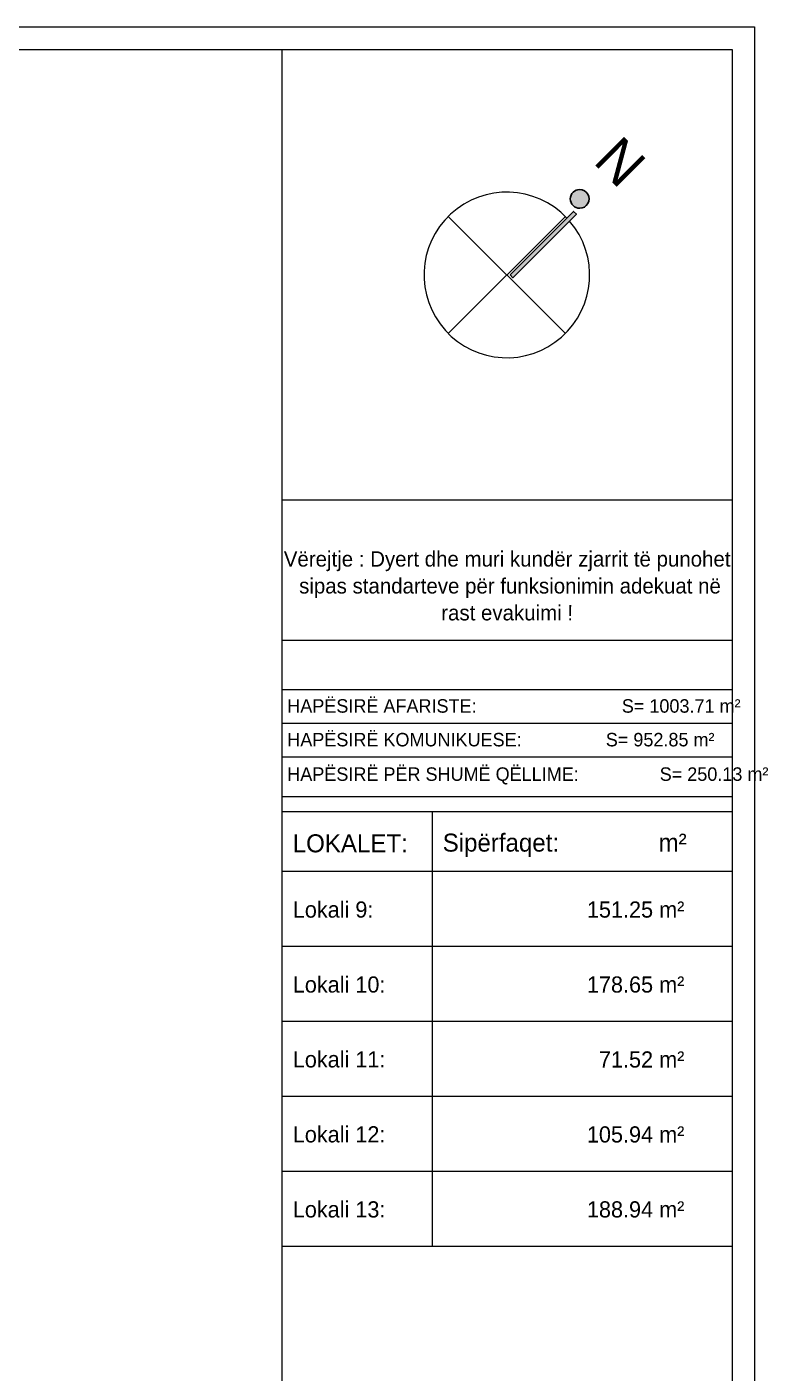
# Model space of a CAD drawing. Header units: millimetres. Extents: x 172821 to 253959, y -36092 to 17885.
# Drawn here: x 239174 to 249061, y -2011 to 15946 of the extents above; entities that cross this region are included whole.
import ezdxf

# ---------------------------------------------------------------- set-up
doc = ezdxf.new("R2010")
doc.units = ezdxf.units.MM
doc.header["$MEASUREMENT"] = 0
for name, color, linetype, lineweight in [('02. Tabela Projekti zbatues_Pen_No__1', 7, 'Continuous', 13), ('02. Tabela Projekti zbatues_Pen_No__15', 214, 'Continuous', 25), ('A - Fleta_Pen_No__15', 214, 'Continuous', 25)]:
    doc.layers.add(name, color=color, linetype=linetype, lineweight=lineweight)
doc.layers.add('02. Tabela Projekti zbatues_Pen_No__161', color=7, linetype='Continuous', lineweight=13, true_color=0x6a6a6a)
doc.layers.add('02. Tabela Projekti zbatues_Pen_No__168', color=7, linetype='Continuous', lineweight=13, true_color=0xfe847a)
doc.styles.add('GENERATED_STYLE_3', font='')
doc.styles.get('GENERATED_STYLE_3').set_extended_font_data('Century Gothic')

msp = doc.modelspace()

# ---------------------------------------------------------------- hatches: boundary and pattern name
at = {"layer": '02. Tabela Projekti zbatues_Pen_No__15', "linetype": 'Continuous', "lineweight": 0, "true_color": 0x400040}
for points in [[(246547.5449619868, 13527.15570723138, 0.9999999999999999), (246547.544965149, 13777.15251815543, 0.9999999999999999)], [(245618.2005599877, 12637.7628661875), (246466.7286982666, 13486.29098299999), (246504.9124639676, 13448.10721633291), (245656.3843256888, 12599.57909952042)]]:
    msp.add_hatch(color=208, dxfattribs=at).paths.add_polyline_path(points)

# ---------------------------------------------------------------- linework, layer by layer
at = {"layer": '02. Tabela Projekti zbatues_Pen_No__15', "color": 214, "linetype": 'Continuous', "lineweight": 25, "flags": 128}
msp.add_lwpolyline([(246547.5449619868, 13527.15570723138, 0.9999999999999999), (246547.544965149, 13777.15251815543, 0.9999999999999999)], format="xyb", close=True, dxfattribs=at)
msp.add_lwpolyline([(245618.2005599877, 12637.7628661875), (246466.7286982666, 13486.29098299999), (246504.9124639676, 13448.10721633291), (245656.3843256888, 12599.57909952042)], close=True, dxfattribs=at)
at = {"layer": '02. Tabela Projekti zbatues_Pen_No__161', "color": 251, "linetype": 'Continuous', "lineweight": 13, "true_color": 0x6a6a6a}
for p, q in [((246356.7077436622, 13418.69643751353), (244794.8405906919, 11856.82932405579)), ((246356.7077140278, 11856.82929442136), (244794.84060057, 13418.69644739167)), ((242580.0598793694, 9637.762880784661), (248580.0598793694, 9637.762880784661))]:
    msp.add_line(p, q, dxfattribs=at)
for points in [[(248880.0598793694, -34153.6656906439), (177900.0598793694, -34153.6656906439), (177900.0598793694, 15946.33430935609), (248880.0598793694, 15946.33430935609)], [(248580.0598793694, -33853.66569064391), (178200.0598793694, -33853.66569064391), (178200.0598793694, 15646.33430935608), (248580.0598793694, 15646.33430935608)]]:
    msp.add_lwpolyline(points, close=True, dxfattribs=at)
for points in [[(242580.0598793694, -26306.78049957448), (242580.0598793694, 15646.33430935608)], [(248580.0598793694, 7760.596832221176), (242580.0598793694, 7760.596832221176)], [(248580.0598793694, 7103.699927792695), (242580.0598793694, 7103.699927792695)], [(242580.0598793694, 4387.762880784662), (242580.0598793694, 6937.762880784667)], [(248580.0598793694, 6654.209563249601), (242580.0598793694, 6654.209563249601)], [(248580.0598793694, 6204.719198706508), (242580.0598793694, 6204.719198706508)], [(248580.0598793694, 5677.928303863457), (242580.0598793694, 5677.928303863457)], [(248580.0598793694, 5477.928303863457), (242580.0598793694, 5477.928303863457)], [(244580.0598793694, 5477.928303863457), (244580.0598793694, -322.0716961365433)], [(248580.0598793694, 4677.928303863457), (242580.0598793694, 4677.928303863457)], [(248580.0598793694, 3677.928303863457), (242580.0598793694, 3677.928303863457)], [(248580.0598793694, 2677.928303863457), (242580.0598793694, 2677.928303863457)], [(248580.0598793694, 1677.928303863457), (242580.0598793694, 1677.928303863457)], [(248580.0598793694, 677.9283038634567), (242580.0598793694, 677.9283038634567)], [(248580.0598793694, -322.0716961365433), (242580.0598793694, -322.0716961365433)]]:
    msp.add_lwpolyline(points, dxfattribs=at)
msp.add_arc((245575.7741671772, 12637.76288078463), 1104.406841208017, 43.4434308279865, 40.63793108218218, dxfattribs=at)

# ---------------------------------------------------------------- texts
at = {"layer": '02. Tabela Projekti zbatues_Pen_No__1', "color": 7, "linetype": 'Continuous', "lineweight": 13, "style": 'GENERATED_STYLE_3'}
for s, insert, char_height, attachment_point in [('\\A1;{\\pql;\\fCentury Gothic|b0|i0|c0|p34; HAPËSIRË AFARISTE:                   \\fCentury Gothic|b0|i0|c0|p34;  \\fCentury Gothic|b0|i0|c0|p34;        S= 1003.71 m²}', (242580.0598793694, 6795.696727623574), 179.8226474868476, 7), ('\\A1;{\\pql;\\fCentury Gothic|b0|i0|c0|p34; HAPËSIRË KOMUNIKUESE:^I^IS= \\fCentury Gothic|b0|i0|c0|p34;952.85\\fCentury Gothic|b0|i0|c0|p34; m²}', (242580.0598793694, 6346.206701938943), 179.8226474868476, 7), ('\\A1;{\\pql;\\fCentury Gothic|b0|i0|c0|p34; HAPËSIRË PËR SHUMË QËLLIME:^I^IS= \\fCentury Gothic|b0|i0|c0|p34;250.13\\fCentury Gothic|b0|i0|c0|p34; m²}', (242580.0598793694, 5839.878433350599), 179.8226474868476, 7), ('\\A1;{\\pql;\\fCentury Gothic|b0|i0|c0|p34;LOKALET:}', (242720.1132522066, 4932.341015114018), 240, 7), ('\\A1;{\\pql;\\fCentury Gothic|b0|i0|c0|p34;Sipërfaqet:^I^Im²}', (244720.1132522066, 4872.538438601487), 240, 7), ('\\A1;{\\pql;\\fCentury Gothic|b0|i0|c0|p34;Lokali \\fCentury Gothic|b0|i0|c0|p34;9\\fCentury Gothic|b0|i0|c0|p34;:}', (242720.1132522066, 4061.263119695311), 216, 7), ('\\A1;{\\pqr;\\fCentury Gothic|b0|i0|c0|p34;151.25\\fCentury Gothic|b0|i0|c0|p34; m²}', (247944.1575539394, 4061.263442417655), 216.0000000000001, 9), ('\\A1;{\\pql;\\fCentury Gothic|b0|i0|c0|p34;Lokali \\fCentury Gothic|b0|i0|c0|p34;10\\fCentury Gothic|b0|i0|c0|p34;:}', (242720.1132522066, 3061.263119695311), 216, 7), ('\\A1;{\\pqr;\\fCentury Gothic|b0|i0|c0|p34;178.65\\fCentury Gothic|b0|i0|c0|p34; m²}', (247944.1575539394, 3061.263442417656), 215.9999999999999, 9), ('\\A1;{\\pql;\\fCentury Gothic|b0|i0|c0|p34;Lokali \\fCentury Gothic|b0|i0|c0|p34;11\\fCentury Gothic|b0|i0|c0|p34;:}', (242720.1132522066, 2062.635354989429), 216, 7), ('\\A1;{\\pqr;\\fCentury Gothic|b0|i0|c0|p34;71.52\\fCentury Gothic|b0|i0|c0|p34; m²}', (247944.1575539394, 2061.262985227666), 215.9999999999999, 9), ('\\A1;{\\pql;\\fCentury Gothic|b0|i0|c0|p34;Lokali \\fCentury Gothic|b0|i0|c0|p34;12\\fCentury Gothic|b0|i0|c0|p34;:}', (242720.1132522066, 1062.635354989429), 216, 7), ('\\A1;{\\pqr;\\fCentury Gothic|b0|i0|c0|p34;105.94\\fCentury Gothic|b0|i0|c0|p34; m²}', (247944.1575539394, 1061.262985227666), 215.9999999999999, 9), ('\\A1;{\\pql;\\fCentury Gothic|b0|i0|c0|p34;Lokali \\fCentury Gothic|b0|i0|c0|p34;13\\fCentury Gothic|b0|i0|c0|p34;:}', (242720.1132522066, 61.26344241765597), 216, 7), ('\\A1;{\\pqr;\\fCentury Gothic|b0|i0|c0|p34;188.94\\fCentury Gothic|b0|i0|c0|p34; m²}', (247944.1575539394, 61.26298522766617), 215.9999999999999, 9)]:
    msp.add_mtext(s, dxfattribs=dict(at, insert=insert, char_height=char_height, attachment_point=attachment_point))
at = {"layer": '02. Tabela Projekti zbatues_Pen_No__168', "color": 11, "linetype": 'Continuous', "lineweight": 13, "true_color": 0xfe847a, "insert": (245580.0598793694, 8026.339331475483), "char_height": 204, "width": 6000, "attachment_point": 8, "line_spacing_factor": 1.055752988415563, "style": 'GENERATED_STYLE_3'}
msp.add_mtext('\\A1;{\\pqc;\\fCentury Gothic|b0|i0|c0|p34;Vërejtje\\fCentury Gothic|b0|i0|c0|p34; : Dyert dhe muri kundër zjarrit të punohet\\P\\pqc;\\fCentury Gothic|b0|i0|c0|p34; sipas standarteve për funksionimin adekuat në rast evakuimi !}', dxfattribs=at)
at = {"layer": 'A - Fleta_Pen_No__15', "color": 214, "linetype": 'Continuous', "lineweight": 25, "insert": (246897.5644099334, 13955.54990028729), "char_height": 540, "attachment_point": 8, "rotation": 315.00000000000114, "style": 'GENERATED_STYLE_3'}
msp.add_mtext('\\A1;{\\pqc;\\fCentury Gothic|b0|i0|c0|p34;N}', dxfattribs=at)

doc.saveas('drawing.dxf')
